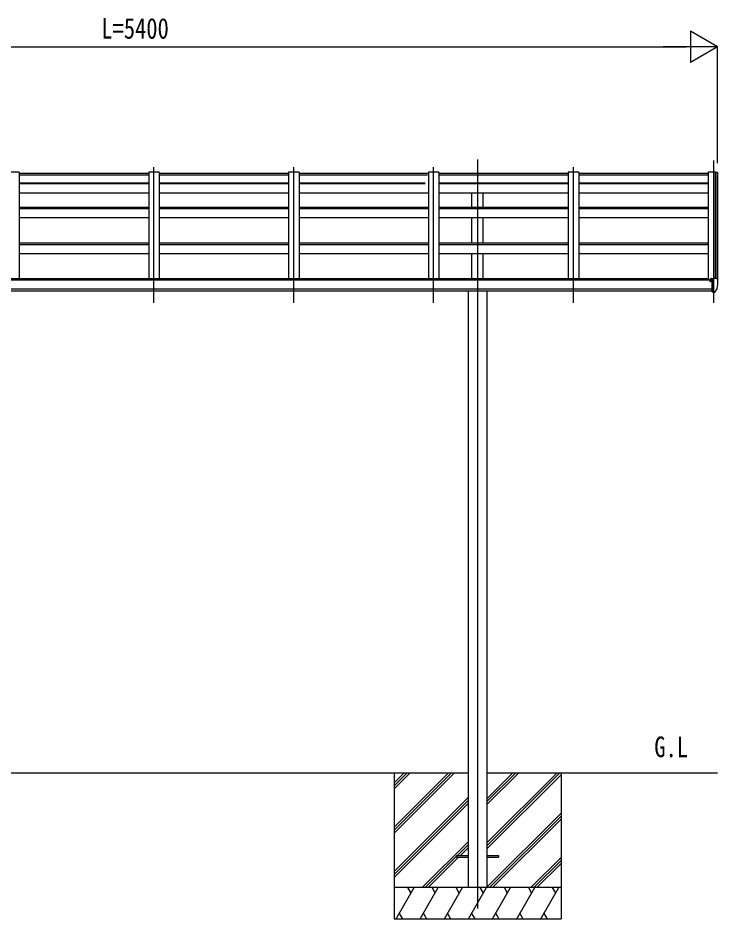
# Model space of a CAD drawing. Units: millimetres, scale not verified. Extents: x -12615 to 12615, y -8910 to 8910.
# Drawn here: x 668 to 4021, y -4915 to -600 of the extents above; entities that cross this region are included whole.
import ezdxf
from ezdxf.enums import TextEntityAlignment as Align

# ---------------------------------------------------------------- set-up
doc = ezdxf.new("R2010")
doc.units = ezdxf.units.MM
doc.header["$LTSCALE"] = 50
for name, color, linetype in [('0-2_USER1', 3, 'Continuous'), ('0-4_YKK_12', 2, 'Continuous'), ('0-5_YKK_13', 4, 'Continuous'), ('0-6_YKK_A1', 4, 'Continuous'), ('0-7_YKK_D', 6, 'Continuous')]:
    doc.layers.add(name, color=color, linetype=linetype)
doc.styles.add('ＭＳ ゴシック', font='')
doc.styles.get('ＭＳ ゴシック').set_extended_font_data('MS Gothic')

msp = doc.modelspace()

# ---------------------------------------------------------------- linework, layer by layer
at = {"layer": '0-4_YKK_12'}
for p, q in [((2869.06, -1278.18), (2869.06, -4864.98)), ((3999.06, -1282.92), (3999.06, -1964.89)), ((1319.06, -1964.89), (1319.06, -1314.6)), ((1989.06, -1964.89), (1989.06, -1314.6)), ((2659.06, -1964.89), (2659.06, -1314.6)), ((3329.06, -1964.89), (3329.06, -1314.6))]:
    msp.add_line(p, q, dxfattribs=at)
at = {"layer": '0-5_YKK_13'}
for p, q in [((1294.06, -1344.81), (674.06, -1344.81)), ((1964.06, -1344.81), (1344.06, -1344.81)), ((2634.06, -1344.81), (2014.06, -1344.81)), ((3304.06, -1344.81), (2684.06, -1344.81)), ((3974.06, -1344.81), (3354.06, -1344.81)), ((3982.56, -1851.42), (3982.56, -1855.75)), ((3997.56, -1850.26), (3983.56, -1850.31)), ((3987.06, -1850.3), (3987.06, -1848.4)), ((3987.89, -1847.98), (3997.56, -1847.26)), ((3992.56, -1855.3), (3999.06, -1854.91)), ((3997.56, -1846.49), (3999.06, -1846.49)), ((3997.56, -1846.49), (3997.56, -1852.66)), ((3999.06, -1914.07), (3999.06, -1845.57)), ((4014.15, -1846.14), (4018.22, -1851.94)), ((4021.06, -1854.94), (4021.06, -1855.57)), ((3987.56, -1860.49), (3987.26, -1860.49)), ((3988.09, -1860.49), (3987.56, -1860.49)), ((4006.68, -1912.26), (4016.43, -1896.88)), ((3992.56, -1910.87), (3998.06, -1910.87)), ((3998.56, -1911.87), (3998.06, -1910.87)), ((3999.06, -1911.87), (3998.56, -1911.87)), ((4000.56, -1913.98), (3999.06, -1914.07)), ((4000.56, -1913.98), (4004.27, -1913.75)), ((2769.06, -4610.45), (2769.06, -4619.45)), ((2769.06, -4610.45), (2824.06, -4610.45)), ((2914.06, -4610.45), (2969.06, -4610.45)), ((2969.06, -4610.45), (2969.06, -4619.45)), ((2769.06, -4619.45), (2824.06, -4619.45)), ((2914.06, -4619.45), (2969.06, -4619.45))]:
    msp.add_line(p, q, dxfattribs=at)
for points in [[(3987.89, -1847.98), (3987.72, -1848), (3987.56, -1848.03), (3987.42, -1848.08), (3987.29, -1848.13), (3987.19, -1848.19), (3987.12, -1848.26), (3987.07, -1848.33), (3987.06, -1848.4)], [(3992.56, -1910.87), (3992.56, -1852.66), (3997.56, -1852.66)], [(3999.06, -1845.57), (4011.06, -1845.57), (4013.39, -1845.71)], [(3982.56, -1858.87), (3982.56, -1860.49), (3982.09, -1860.49)], [(3987.26, -1859.3), (3987.26, -1860.49), (3982.56, -1860.49)], [(3999.06, -1900.18), (3995.9, -1899.77), (3992.56, -1899.34)]]:
    msp.add_lwpolyline(points, dxfattribs=at)
for centre, radius, start, end in [((4013.33, -1846.71), 1, 35, 86.5), ((4018.06, -1854.94), 3, 0, 87), ((3985.06, -1860.49), 2.5, 28.35764, 180), ((3985.06, -1860.49), 2.5, 0, 28.35764), ((4013.83, -1895.38), 3, 330, 348.16652), ((3828.57, -1855.57), 192.49, 347.8767, 359.9992), ((4004.08, -1910.76), 3, 273.5, 330)]:
    msp.add_arc(centre, radius, start, end, dxfattribs=at)
msp.add_ellipse((3983.56, -1851.42), major_axis=(0.02, 1.1), ratio=0.906239, start_param=0.0206394, end_param=1.5914357, dxfattribs=at)
at = {"layer": '0-6_YKK_A1'}
for p, q in [((674.06, -1338.72), (624.06, -1338.72)), ((674.06, -1338.72), (674.06, -1845.34)), ((674.06, -1351.72), (1294.06, -1351.72)), ((1294.06, -1338.72), (1294.06, -1845.34)), ((1344.06, -1338.72), (1294.06, -1338.72)), ((1344.06, -1338.72), (1344.06, -1845.34)), ((1344.06, -1351.72), (1964.06, -1351.72)), ((1964.06, -1338.72), (1964.06, -1845.34)), ((2014.06, -1338.72), (1964.06, -1338.72)), ((2014.06, -1338.72), (2014.06, -1845.34)), ((2014.06, -1351.72), (2628.88, -1351.72)), ((2634.06, -1338.72), (2634.06, -1845.34)), ((2684.06, -1338.72), (2634.06, -1338.72)), ((2684.06, -1338.72), (2684.06, -1845.34)), ((2684.06, -1351.72), (3304.06, -1351.72)), ((3304.06, -1338.72), (3304.06, -1845.34)), ((3354.06, -1338.72), (3304.06, -1338.72)), ((3354.06, -1338.72), (3354.06, -1845.34)), ((3354.06, -1351.72), (3974.06, -1351.72)), ((3974.06, -1338.72), (3974.06, -1855.75)), ((4009.98, -1338.93), (4009.36, -1340.55)), ((4010.06, -1338.81), (4010.06, -1845.57)), ((4018.11, -1339.15), (4010.28, -1338.74)), ((4019.05, -1340.03), (4019.07, -1852.11)), ((674.06, -1389.52), (1294.06, -1389.52)), ((674.06, -1392.63), (1294.06, -1392.63)), ((1344.06, -1389.52), (1964.06, -1389.52)), ((1344.06, -1392.63), (1964.06, -1392.63)), ((2014.06, -1389.52), (2618.88, -1389.52)), ((2014.06, -1392.63), (2618.88, -1392.63)), ((2684.06, -1389.52), (3304.06, -1389.52)), ((2684.06, -1392.63), (3304.06, -1392.63)), ((3354.06, -1389.52), (3974.06, -1389.52)), ((3354.06, -1392.63), (3974.06, -1392.63)), ((674.06, -1437.28), (1294.06, -1437.28)), ((1344.06, -1437.28), (1964.06, -1437.28)), ((2014.06, -1437.28), (2634.06, -1437.28)), ((2684.06, -1437.28), (3304.06, -1437.28)), ((2841.56, -1504.19), (2841.56, -1437.28)), ((2896.56, -1504.19), (2896.56, -1437.28)), ((3354.06, -1437.28), (3974.06, -1437.28)), ((674.06, -1505.53), (1294.06, -1505.53)), ((1344.06, -1505.53), (1964.06, -1505.53)), ((2014.06, -1505.53), (2634.06, -1505.53)), ((2684.06, -1505.53), (3304.06, -1505.53)), ((3354.06, -1505.53), (3974.06, -1505.53)), ((674.06, -1511.72), (1294.06, -1511.72)), ((1344.06, -1511.72), (1964.06, -1511.72)), ((2014.06, -1511.72), (2634.06, -1511.72)), ((2684.06, -1511.72), (3304.06, -1511.72)), ((3354.06, -1511.72), (3974.06, -1511.72)), ((674.06, -1555.54), (1294.06, -1555.54)), ((1344.06, -1555.54), (1964.06, -1555.54)), ((2014.06, -1555.54), (2634.06, -1555.54)), ((2684.06, -1555.54), (3304.06, -1555.54)), ((2841.56, -1677.08), (2841.56, -1555.54)), ((2896.56, -1677.08), (2896.56, -1555.54)), ((3354.06, -1555.54), (3974.06, -1555.54)), ((674.06, -1677.08), (1294.06, -1677.08)), ((1344.06, -1677.08), (1964.06, -1677.08)), ((2014.06, -1677.08), (2634.06, -1677.08)), ((2684.06, -1677.08), (3304.06, -1677.08)), ((3354.06, -1677.08), (3974.06, -1677.08)), ((674.06, -1684.08), (1294.06, -1684.08)), ((1344.06, -1684.08), (1964.06, -1684.08)), ((2014.06, -1684.08), (2634.06, -1684.08)), ((2684.06, -1684.08), (3304.06, -1684.08)), ((3354.06, -1684.08), (3974.06, -1684.08)), ((674.06, -1727.63), (1294.06, -1727.63)), ((1344.06, -1727.63), (1964.06, -1727.63)), ((2014.06, -1727.63), (2634.06, -1727.63)), ((2684.06, -1727.63), (3304.06, -1727.63)), ((2841.56, -1849.04), (2841.56, -1727.63)), ((2896.56, -1849.04), (2896.56, -1727.63)), ((3354.06, -1727.63), (3974.06, -1727.63)), ((3969.06, -1849.04), (-1330.94, -1849.04)), ((3969.06, -1855.75), (3969.06, -1849.04)), ((3992.56, -1855.75), (-1354.44, -1855.75)), ((-1354.44, -1896.97), (3992.56, -1896.97)), ((3992.56, -1908.82), (-1354.44, -1908.75)), ((2823.86, -1908.91), (2823.86, -4764.98)), ((2914.26, -1908.91), (2914.26, -4764.98)), ((-185.74, -4214.96), (2823.86, -4214.96)), ((2469.06, -4214.96), (2469.06, -4914.96)), ((2469.06, -4475.69), (2729.79, -4214.96)), ((2469.06, -4489.83), (2743.93, -4214.96)), ((2469.06, -4503.97), (2758.07, -4214.96)), ((2469.06, -4291.84), (2545.94, -4214.96)), ((2469.06, -4277.7), (2531.8, -4214.96)), ((2469.06, -4263.56), (2517.66, -4214.96)), ((2914.26, -4214.96), (4019.06, -4214.96)), ((2914.26, -4550.99), (3250.29, -4214.96)), ((2914.26, -4367.14), (3066.44, -4214.96)), ((2914.26, -4353), (3052.3, -4214.96)), ((2914.26, -4338.86), (3038.16, -4214.96)), ((2914.26, -4565.13), (3264.06, -4215.33)), ((2914.26, -4579.27), (3269.06, -4224.47)), ((3269.06, -4214.96), (3269.06, -4914.96)), ((2469.06, -4687.82), (2823.86, -4333.02)), ((2469.06, -4701.96), (2823.86, -4347.16)), ((2469.06, -4716.1), (2823.86, -4361.31)), ((2914.26, -4763.12), (3269.06, -4408.32)), ((2926.56, -4764.96), (3269.06, -4422.46)), ((2940.7, -4764.96), (3269.06, -4436.6)), ((2604.05, -4764.96), (2823.86, -4545.15)), ((2772.7, -4610.45), (2823.86, -4559.29)), ((2786.85, -4610.45), (2823.86, -4573.44)), ((2618.19, -4764.96), (2769.06, -4614.09)), ((2632.34, -4764.96), (2777.85, -4619.45)), ((3124.55, -4764.96), (3269.06, -4620.45)), ((3138.69, -4764.96), (3269.06, -4634.59)), ((3152.84, -4764.96), (3269.06, -4648.74)), ((3269.06, -4764.96), (2469.06, -4764.96)), ((2479.35, -4914.96), (2565.95, -4764.96)), ((2550.95, -4790.94), (2535.95, -4764.96)), ((2594.82, -4914.96), (2681.42, -4764.96)), ((2666.42, -4790.94), (2651.42, -4764.96)), ((2710.29, -4914.96), (2796.89, -4764.96)), ((2781.89, -4790.94), (2766.89, -4764.96)), ((2825.76, -4914.96), (2912.36, -4764.96)), ((2897.36, -4790.94), (2882.36, -4764.96)), ((2941.23, -4914.96), (3027.83, -4764.96)), ((3012.83, -4790.94), (2997.83, -4764.96)), ((3056.7, -4914.96), (3143.3, -4764.96)), ((3113.3, -4764.96), (3128.3, -4790.94)), ((3172.17, -4914.96), (3258.77, -4764.96)), ((3243.77, -4790.94), (3228.77, -4764.96)), ((2469.06, -4914.96), (3269.06, -4914.96)), ((2494.35, -4888.98), (2509.35, -4914.96)), ((2609.82, -4888.98), (2624.82, -4914.96)), ((2725.29, -4888.98), (2740.29, -4914.96)), ((2840.76, -4888.98), (2855.76, -4914.96)), ((2956.23, -4888.98), (2971.23, -4914.96)), ((3071.7, -4888.98), (3086.7, -4914.96)), ((3187.17, -4888.98), (3202.17, -4914.96))]:
    msp.add_line(p, q, dxfattribs=at)
msp.add_lwpolyline([(4009.36, -1845.57), (4009.36, -1338.72), (3974.06, -1338.72)], dxfattribs=at)
msp.add_circle((3985.09, -1860.49), 3, dxfattribs=at)
for centre, radius, start, end in [((4010.26, -1339.04), 0.301, 87.13321, 158.93673), ((4018.06, -1340.14), 1, 6.67014, 87)]:
    msp.add_arc(centre, radius, start, end, dxfattribs=at)
at = {"layer": '0-7_YKK_D'}
for p, q in [((4019.06, -738.72), (3889.16, -663.72)), ((3889.16, -663.72), (3889.16, -813.72)), ((-1230.94, -738.72), (3869.06, -738.72)), ((4019.06, -738.72), (3759.25, -738.72)), ((4019.06, -738.72), (3889.16, -813.72)), ((4019.06, -1295.47), (4019.06, -737.72))]:
    msp.add_line(p, q, dxfattribs=at)

# ---------------------------------------------------------------- texts
at = {"layer": '0-2_USER1', "style": 'ＭＳ ゴシック', "width": 0.8}
msp.add_text('G.L', height=98.97, dxfattribs=at).set_placement((3716.04, -4169.73), align=Align.BOTTOM_LEFT)
at = {"layer": '0-7_YKK_D', "style": 'ＭＳ ゴシック', "width": 0.8}
msp.add_text('L=5400', height=98.97, dxfattribs=at).set_placement((1067.06, -728.72), align=Align.BOTTOM_LEFT)

doc.saveas('drawing.dxf')
